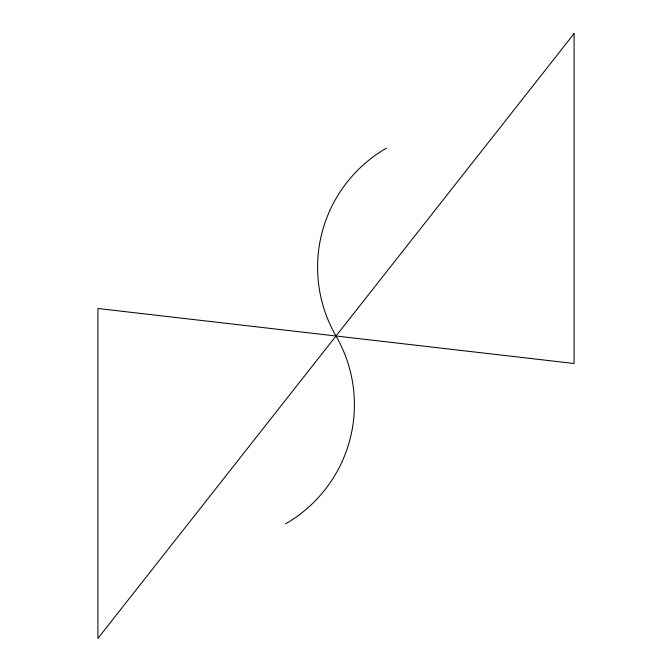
<?xml version="1.0" encoding="UTF-8"?>
<svg xmlns="http://www.w3.org/2000/svg" width="672" height="672" viewBox="0 0 672 672"><rect width="100%" height="100%" fill="white"/><g stroke="black" fill="none" stroke-linecap="round" stroke-linejoin="round"><path stroke-width="1.01" d="M285.684 523.765A137.458 137.458 0 0 0 336 336A137.458 137.458 0 0 1 386.316 148.235M574.081 33.6L97.919 638.4L97.919 308.507L574.081 363.493L574.081 33.6"/></g></svg>
